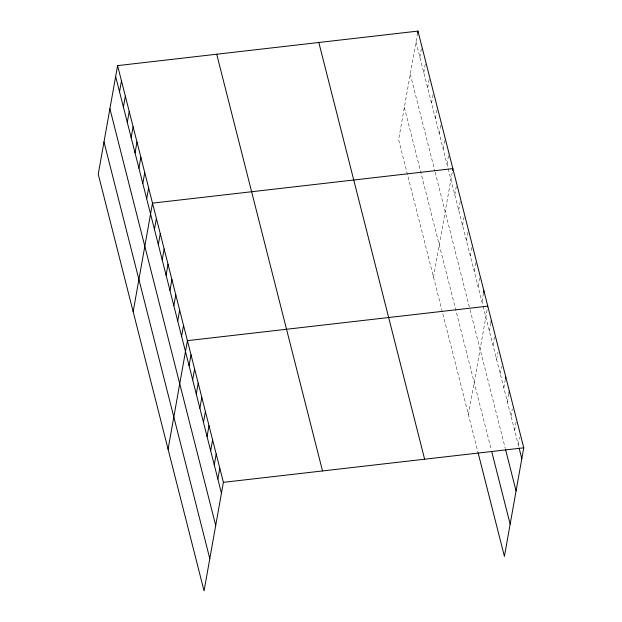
<?xml version="1.0" encoding="UTF-8"?>
<svg xmlns="http://www.w3.org/2000/svg" width="622" height="622" viewBox="0 0 622 622"><rect width="100%" height="100%" fill="white"/><g stroke="black" fill="none" stroke-linecap="round" stroke-linejoin="round"><path stroke-width="0.47" stroke-dasharray="3.11 2.33" d="M417.619 32.919L398.609 139.662L477.883 451.891M419.881 57.286L421.662 47.288M423.761 72.564L425.541 62.565M427.641 87.842L429.421 77.851M431.52 103.12L433.301 93.129M435.4 118.398L437.344 107.497M439.28 133.683L441.06 123.685M443.159 148.961L444.94 138.97M447.039 164.239L448.983 153.339M433.518 277.187L452.536 170.436M454.799 194.803L456.579 184.804M458.678 210.08L460.622 199.18M462.558 225.358L464.339 215.367M466.438 240.636L468.218 230.645M470.318 255.922L472.261 245.014M474.197 271.2L475.978 261.201M478.077 286.478L479.857 276.487M481.957 301.756L483.574 292.674M468.436 414.703L487.617 307.043M489.436 331.207L491.053 322.118M493.028 345.373L494.809 335.382M496.628 359.547L497.919 352.277M500.228 373.713L501.519 366.444M503.82 387.879L505.437 378.798M507.42 402.045L509.037 392.964M511.02 416.219L512.31 408.949M514.612 430.385L516.392 420.394M518.212 444.551L519.51 437.289M416.001 42.001L447.949 167.839M448.182 168.733L482.866 305.355M483.1 306.249L518.888 447.21M410.263 74.228L434.91 171.299M435.136 172.201L469.828 308.823M470.053 309.717L505.274 448.446M404.347 107.435L491.271 449.776"/><path stroke-width="0.93" d="M117.589 65.613L98.245 174.183L204.055 590.9L223.391 482.338L117.589 65.613L417.945 31.1L523.755 447.817L504.411 556.387L478.108 452.777M119.525 91.799L121.469 80.891M123.405 107.077L125.349 96.177M127.285 122.355L129.228 111.455M131.164 137.633L133.108 126.733M135.044 152.919L136.988 142.01M138.924 168.197L140.867 157.296M142.803 183.474L144.747 172.574M146.683 198.752L148.627 187.852M133.162 311.7L152.507 203.13L452.863 168.616L452.536 170.436M154.443 229.316L156.386 218.415M158.322 244.594L160.266 233.693M162.202 259.872L164.146 248.971M166.082 275.157L168.026 264.249M169.962 290.435L171.905 279.535M173.841 305.713L175.785 294.812M177.721 320.991L179.657 310.09M181.601 336.277L183.537 325.368M168.08 449.216L187.416 340.654L487.78 306.133M189.072 365.72L191.016 354.82M192.672 379.887L194.616 368.986M196.272 394.06L198.216 383.152M199.864 408.226L201.808 397.326M203.464 422.392L205.408 411.492M207.064 436.566L209.008 425.658M210.664 450.732L212.6 439.832M214.256 464.898L216.199 453.998M217.855 479.072L219.799 468.164M417.619 32.919L417.945 31.1M483.574 292.674L483.9 290.855M491.053 322.118L491.372 320.307M505.437 378.798L505.764 376.979M509.037 392.964L509.364 391.145M223.391 482.338L523.755 447.817M519.113 448.097L521.811 458.725M505.499 449.333L516.066 490.952M491.714 451.541L510.157 524.159M318.829 42.49L424.632 459.207M216.705 54.223L322.515 470.947M115.645 76.514L221.455 493.238M109.907 108.749L215.71 525.466M103.991 141.948L209.801 558.673"/></g></svg>
